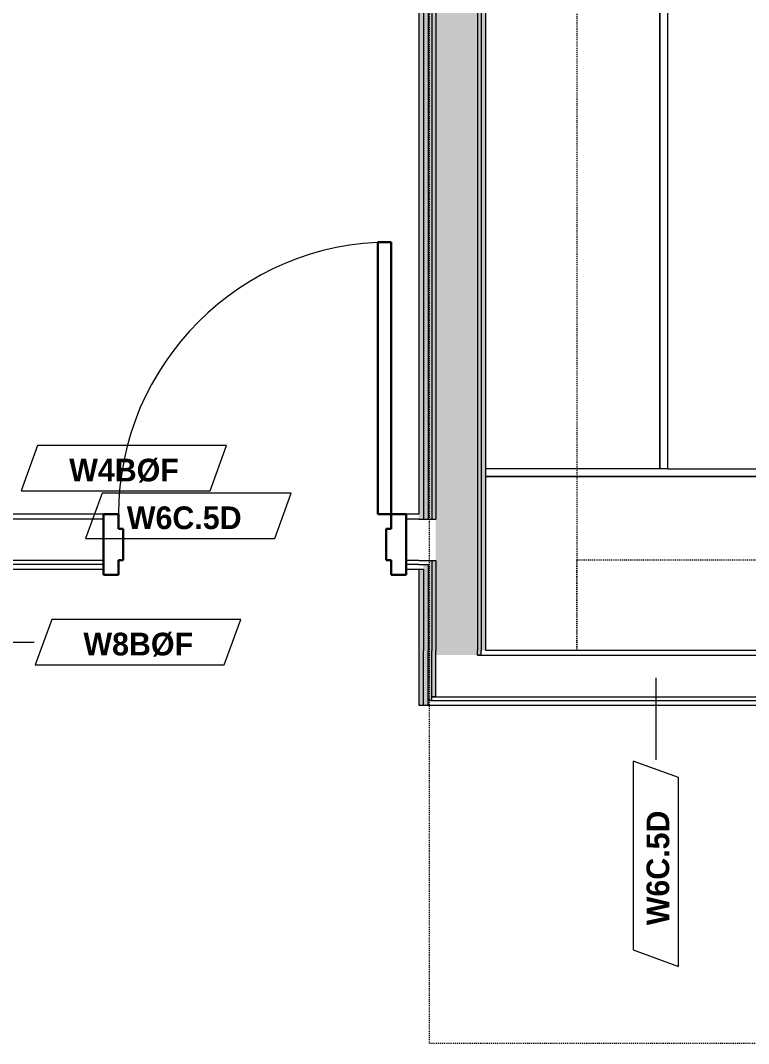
# Model space of a CAD drawing. Header units: inches. Extents: x -4010 to -1814, y 9846 to 12241.
# Drawn here: x -3261.4 to -3165.2, y 10406.2 to 10541.5 of the extents above; entities that cross this region are included whole.
import ezdxf

# ---------------------------------------------------------------- set-up
doc = ezdxf.new("R2010")
doc.units = ezdxf.units.IN
doc.header["$MEASUREMENT"] = 0
doc.linetypes.add('Dash', pattern=[0.25, 0.125, -0.125])
doc.linetypes.add('Dash_2_', pattern=[0.25, 0.125, -0.125])
for name, color, linetype, lineweight in [('0-1', 7, 'Continuous', 5), ('0-2', 7, 'Continuous', 9), ('A-DOOR-1', 7, 'Continuous', 9), ('A-DOOR-2', 10, 'Continuous', 30), ('A-DOOR-FRAM-2', 10, 'Continuous', 30), ('A-WALL-2', 250, 'Continuous', 18), ('A-WALL-IDEN', 211, 'Continuous', 9), ('G-ANNO-SYMB-4', 111, 'Dash_2_', 9), ('I-WALL-1', 21, 'Continuous', 18), ('I-WALL-2', 241, 'Continuous', 5), ('I-WALL-3', 7, 'Continuous', 9), ('Q-CASE', 31, 'Continuous', 9), ('Q-CASE-HDLN', 31, 'Dash', 9)]:
    doc.layers.add(name, color=color, linetype=linetype, lineweight=lineweight)
doc.styles.add('Century Gothic_B_1', font='GOTHICB.TTF', dxfattribs={"height": 3})

# ---------------------------------------------------------------- blocks, each defined once
blk = doc.blocks.new('HOLLOW METAL - UNIT DOOR-2191978-UNIT PLANS - 1ST FLOOR')
at = {"layer": 'A-DOOR-1'}
blk.add_arc((18, 3.875), 36, 90, 180, dxfattribs=at)
at = {"layer": 'A-DOOR-2'}
for p, q in [((18, 39.875), (16.25, 39.875)), ((16.25, 39.875), (16.25, 3.875)), ((18, 3.875), (18, 39.875)), ((16.25, 3.875), (18, 3.875))]:
    blk.add_line(p, q, dxfattribs=at)
at = {"layer": 'A-DOOR-FRAM-2'}
for p, q in [((-18, 3.875), (-20, 3.875)), ((-20, 3.875), (-20, -4.125)), ((-18, 1.9375), (-18, 3.875)), ((18, 3.875), (18, 1.9375)), ((20, 3.875), (18, 3.875)), ((20, -4.125), (20, 3.875)), ((-17.375, 1.9375), (-18, 1.9375)), ((-17.375, -2.1875), (-17.375, 1.9375)), ((18, 1.9375), (17.375, 1.9375)), ((17.375, 1.9375), (17.375, -2.1875)), ((-18, -4.125), (-18, -2.1875)), ((-18, -2.1875), (-17.375, -2.1875)), ((17.375, -2.1875), (18, -2.1875)), ((18, -2.1875), (18, -4.125)), ((-20, -4.125), (-18, -4.125)), ((18, -4.125), (20, -4.125))]:
    blk.add_line(p, q, dxfattribs=at)
blk = doc.blocks.new('CTR - 1st Phase - Common Walls_rvt-1-UNIT PLANS - 1ST FLOOR')
at = {"layer": 'I-WALL-1'}
h = blk.add_hatch(color=256, dxfattribs=at)
h.paths.add_polyline_path([(-3200.51, 10458.16), (-3199.89, 10458.16), (-3199.89, 10715.5), (-3200.51, 10715.5), (-3200.51, 10463.59)], flags=0)
h.paths.add_polyline_path([(-3200.51, 10753.5), (-3199.89, 10753.5), (-3199.89, 10814.49), (-3200.51, 10814.49), (-3200.51, 10753.55)], flags=0)
at = {"layer": 'I-WALL-2'}
h = blk.add_hatch(color=256, dxfattribs=at)
h.paths.add_polyline_path([(-3208.14, 10450.91), (-3208.14, 10468.91), (-3208.76, 10468.91), (-3208.76, 10450.91)], flags=0)
h.paths.add_polyline_path([(-3208.14, 10475.54), (-3208.14, 10814.49), (-3208.76, 10814.49), (-3208.76, 10475.54)], flags=0)
h = blk.add_hatch(color=256, dxfattribs=at)
h.paths.add_polyline_path([(-3208.14, 10450.91), (-3207.51, 10450.91), (-3207.51, 10469.54), (-3208.14, 10469.54), (-3208.14, 10458.16)], flags=0)
h.paths.add_polyline_path([(-3207.51, 10475.54), (-3207.51, 10814.49), (-3208.14, 10814.49), (-3208.14, 10475.54)], flags=0)
h = blk.add_hatch(color=256, dxfattribs=at)
h.paths.add_polyline_path([(-3207.51, 10451.54), (-3207.01, 10451.54), (-3207.01, 10470.04), (-3207.51, 10470.04), (-3207.51, 10458.16)], flags=0)
h.paths.add_polyline_path([(-3207.51, 10475.54), (-3207.01, 10475.54), (-3207.01, 10814.49), (-3207.51, 10814.49), (-3207.51, 10482.3)], flags=0)
h = blk.add_hatch(color=256, dxfattribs=at)
h.paths.add_polyline_path([(-3206.51, 10452.04), (-3206.51, 10470.04), (-3207.01, 10470.04), (-3207.01, 10452.04)], flags=0)
h.paths.add_polyline_path([(-3206.51, 10475.54), (-3206.51, 10814.49), (-3207.01, 10814.49), (-3207.01, 10475.54)], flags=0)
blk.add_hatch(color=256, dxfattribs=at).paths.add_polyline_path([(-3201.01, 10457.54), (-3201.01, 10715.5), (-3201.32, 10715.5), (-3201.32, 10753.5), (-3201.01, 10753.5), (-3201.01, 10814.49), (-3206.51, 10814.49), (-3206.51, 10457.54)], flags=0)
h = blk.add_hatch(color=256, dxfattribs=at)
h.paths.add_polyline_path([(-3201.01, 10457.54), (-3200.51, 10457.54), (-3200.51, 10715.5), (-3201.01, 10715.5), (-3201.01, 10458.16)], flags=0)
h.paths.add_polyline_path([(-3200.93, 10753.5), (-3200.51, 10753.5), (-3200.51, 10814.49), (-3201.01, 10814.49), (-3201.01, 10753.5)], flags=0)
at = {"layer": 'A-WALL-2'}
for p, q in [((-3208.14, 10814.49), (-3208.14, 10475.54)), ((-3207.51, 10814.49), (-3207.51, 10475.54)), ((-3207.01, 10814.49), (-3207.01, 10475.54)), ((-3206.51, 10814.49), (-3206.51, 10475.54)), ((-3201.01, 10715.5), (-3201.01, 10458.16)), ((-3200.51, 10715.5), (-3200.51, 10458.16)), ((-3250.42, 10475.54), (-3266.17, 10475.54)), ((-3208.76, 10475.54), (-3210.42, 10475.54)), ((-3208.76, 10475.54), (-3208.14, 10475.54)), ((-3208.14, 10475.54), (-3207.51, 10475.54)), ((-3207.51, 10475.54), (-3207.01, 10475.54)), ((-3207.01, 10475.54), (-3206.51, 10475.54)), ((-3250.42, 10470.04), (-3266.17, 10470.04)), ((-3208.76, 10470.04), (-3210.42, 10470.04)), ((-3208.76, 10470.04), (-3207.51, 10470.04)), ((-3207.51, 10470.04), (-3207.01, 10470.04)), ((-3207.01, 10470.04), (-3207.01, 10458.16)), ((-3207.01, 10470.04), (-3206.51, 10470.04)), ((-3206.51, 10470.04), (-3206.51, 10458.16)), ((-3250.42, 10469.54), (-3266.17, 10469.54)), ((-3208.76, 10469.54), (-3210.42, 10469.54)), ((-3208.76, 10469.54), (-3208.14, 10469.54)), ((-3208.76, 10468.91), (-3208.14, 10468.91)), ((-3208.14, 10469.54), (-3207.51, 10469.54)), ((-3208.14, 10468.91), (-3208.14, 10458.16)), ((-3207.51, 10469.54), (-3207.51, 10458.16)), ((-3208.14, 10450.91), (-3208.14, 10458.16)), ((-3207.51, 10451.54), (-3207.51, 10458.16)), ((-3207.01, 10452.04), (-3207.01, 10458.16)), ((-3206.51, 10457.54), (-3206.51, 10458.16)), ((-3201.01, 10457.54), (-3201.01, 10458.16)), ((-3200.51, 10457.54), (-3200.51, 10458.16)), ((-3206.51, 10452.04), (-3206.51, 10457.54)), ((-3200.51, 10457.54), (-3201.01, 10457.54)), ((-3201.01, 10457.54), (-3200.51, 10457.54)), ((-3200.51, 10457.54), (-3110.24, 10457.54)), ((-3207.51, 10450.91), (-3207.51, 10451.54)), ((-3207.01, 10451.54), (-3207.51, 10451.54)), ((-3207.51, 10451.54), (-3207.01, 10451.54)), ((-3207.01, 10451.54), (-3207.01, 10452.04)), ((-3206.51, 10452.04), (-3207.01, 10452.04)), ((-3207.01, 10452.04), (-3206.51, 10452.04)), ((-3207.01, 10451.54), (-3110.24, 10451.54)), ((-3206.51, 10452.04), (-3110.24, 10452.04))]:
    blk.add_line(p, q, dxfattribs=at)
at = {"layer": 'I-WALL-3'}
for p, q in [((-3208.76, 10814.49), (-3208.76, 10476.16)), ((-3199.89, 10458.16), (-3199.89, 10715.5)), ((-3250.42, 10476.16), (-3266.17, 10476.16)), ((-3208.76, 10476.16), (-3210.42, 10476.16)), ((-3266.17, 10468.91), (-3250.42, 10468.91)), ((-3210.42, 10468.91), (-3208.76, 10468.91)), ((-3208.76, 10468.91), (-3208.76, 10458.16)), ((-3208.76, 10458.16), (-3208.76, 10450.91)), ((-3110.24, 10458.16), (-3199.89, 10458.16)), ((-3208.76, 10450.91), (-3208.14, 10450.91)), ((-3208.14, 10450.91), (-3207.51, 10450.91)), ((-3207.51, 10450.91), (-3110.24, 10450.91))]:
    blk.add_line(p, q, dxfattribs=at)
at = {"layer": '0-2'}
blk.add_blockref('HOLLOW METAL - UNIT DOOR-2191978-UNIT PLANS - 1ST FLOOR', (-3230.42, 10472.29), dxfattribs=at)
blk = doc.blocks.new('OD_CW_Upper Cabinet - OD_CW_Upper Cabinet-3856829-UNIT PLANS - 1ST FLOOR')
at = {"layer": 'Q-CASE-HDLN'}
for p, q in [((0.74, -24), (0.74, -12)), ((0.74, -12), (115.86, -12)), ((115.86, -12), (115.86, -24)), ((115.86, -24), (0.74, -24))]:
    blk.add_line(p, q, dxfattribs=at)
blk = doc.blocks.new('OD_CW_Base Cabinet - OD_CW_Base Cabinet-3857752-UNIT PLANS - 1ST FLOOR')
at = {"layer": 'Q-CASE'}
for p, q in [((0.74, -24), (0.74, 0)), ((0.74, 0), (70.86, 0)), ((0.74, -1), (0.74, 0)), ((0.74, 0), (70.86, 0)), ((70.86, -1), (0.74, -1)), ((0.74, -24), (0.74, -1)), ((0.74, -1), (70.86, -1)), ((70.86, 0), (70.86, -24)), ((70.86, 0), (70.86, -1)), ((70.86, -1), (70.86, -24))]:
    blk.add_line(p, q, dxfattribs=at)
blk = doc.blocks.new('OD_CW_Upper Cabinet - OD_CW_Upper Cabinet-3876543-UNIT PLANS - 1ST FLOOR')
at = {"layer": 'Q-CASE-HDLN'}
for p, q in [((0.74, -24), (0.74, -12)), ((0.74, -12), (41.64, -12)), ((41.64, -12), (41.64, -24)), ((41.64, -24), (0.74, -24))]:
    blk.add_line(p, q, dxfattribs=at)
blk = doc.blocks.new('OD_CW_Base Cabinet - OD_CW_Base Cabinet-3876544-UNIT PLANS - 1ST FLOOR')
at = {"layer": 'Q-CASE'}
for p, q in [((53.64, -1), (0.74, -1)), ((0.74, -1), (53.64, -1)), ((24.74, 0), (53.64, 0)), ((24.74, 0), (53.64, 0)), ((53.64, -22), (53.64, -24)), ((53.64, -22), (53.64, -24))]:
    blk.add_line(p, q, dxfattribs=at)
blk = doc.blocks.new('Wall Tag - Arch Wall-3956453-UNIT PLANS - 1ST FLOOR')
at = {"layer": 'A-WALL-IDEN'}
for p, q in [((-0.3561, 0.0937), (-0.4244, -0.0937)), ((0.4244, 0.0937), (-0.3561, 0.0937)), ((0.3561, -0.0937), (0.4244, 0.0937)), ((-0.4244, -0.0937), (0.3561, -0.0937))]:
    blk.add_line(p, q, dxfattribs=at)

msp = doc.modelspace()

# ---------------------------------------------------------------- linework, layer by layer
at = {"layer": 'A-WALL-IDEN'}
for p, q in [((-3270.42374, 10459.25777), (-3259.58058, 10459.25777)), ((-3177.41869, 10454.5394), (-3177.41869, 10443.69624))]:
    msp.add_line(p, q, dxfattribs=at)
at = {"layer": 'G-ANNO-SYMB-4'}
for p, q in [((-3207.32374, 10406.1894), (-3207.32374, 10847.49985)), ((-2913.32374, 10406.1894), (-3207.32374, 10406.1894))]:
    msp.add_line(p, q, dxfattribs=at)

# ---------------------------------------------------------------- block references
at = {"layer": '0-1'}
msp.add_blockref('CTR - 1st Phase - Common Walls_rvt-1-UNIT PLANS - 1ST FLOOR', (0, 0), dxfattribs=at)
at = {"layer": 'A-WALL-IDEN', "xscale": 31.99999999999999, "yscale": 31.99999999999999, "zscale": 31.99999999999999}
for p in [(-3247.72388, 10482.26568), (-3239.18624, 10475.95741), (-3245.84888, 10459.25777)]:
    msp.add_blockref('Wall Tag - Arch Wall-3956453-UNIT PLANS - 1ST FLOOR', p, dxfattribs=at)
at = {"layer": 'A-WALL-IDEN', "xscale": 31.99999999999999, "yscale": 31.99999999999999, "zscale": 31.99999999999999, "rotation": 89.99999999999991}
msp.add_blockref('Wall Tag - Arch Wall-3956453-UNIT PLANS - 1ST FLOOR', (-3177.41869, 10429.96454), dxfattribs=at)
at = {"layer": 'Q-CASE'}
for name, p, rotation in [('OD_CW_Upper Cabinet - OD_CW_Upper Cabinet-3856829-UNIT PLANS - 1ST FLOOR', (-3175.88624, 10574.0271), 270.000000000001), ('OD_CW_Base Cabinet - OD_CW_Base Cabinet-3857752-UNIT PLANS - 1ST FLOOR', (-3175.88624, 10553.0271), 269.9999999999994)]:
    msp.add_blockref(name, p, dxfattribs=dict(at, rotation=rotation))
for name, p in [('OD_CW_Base Cabinet - OD_CW_Base Cabinet-3876544-UNIT PLANS - 1ST FLOOR', (-3200.62394, 10482.1644)), ('OD_CW_Upper Cabinet - OD_CW_Upper Cabinet-3876543-UNIT PLANS - 1ST FLOOR', (-3188.62394, 10482.1644))]:
    msp.add_blockref(name, p, dxfattribs=at)

# ---------------------------------------------------------------- texts
at = {"layer": 'A-WALL-IDEN', "char_height": 3, "attachment_point": 1, "style": 'Century Gothic_B_1'}
for s, insert, width in [('W4BØF', (-3254.9398, 10483.51321), 17.372), ('W6C.5D', (-3247.32184, 10477.20495), 19.594), ('W8BØF', (-3253.0648, 10460.5053), 17.372)]:
    msp.add_mtext(s, dxfattribs=dict(at, insert=insert, width=width))
at = {"layer": 'A-WALL-IDEN', "insert": (-3178.66623, 10421.82893), "char_height": 3, "width": 19.594, "attachment_point": 1, "rotation": 90, "style": 'Century Gothic_B_1'}
msp.add_mtext('W6C.5D', dxfattribs=at)

doc.saveas('drawing.dxf')
